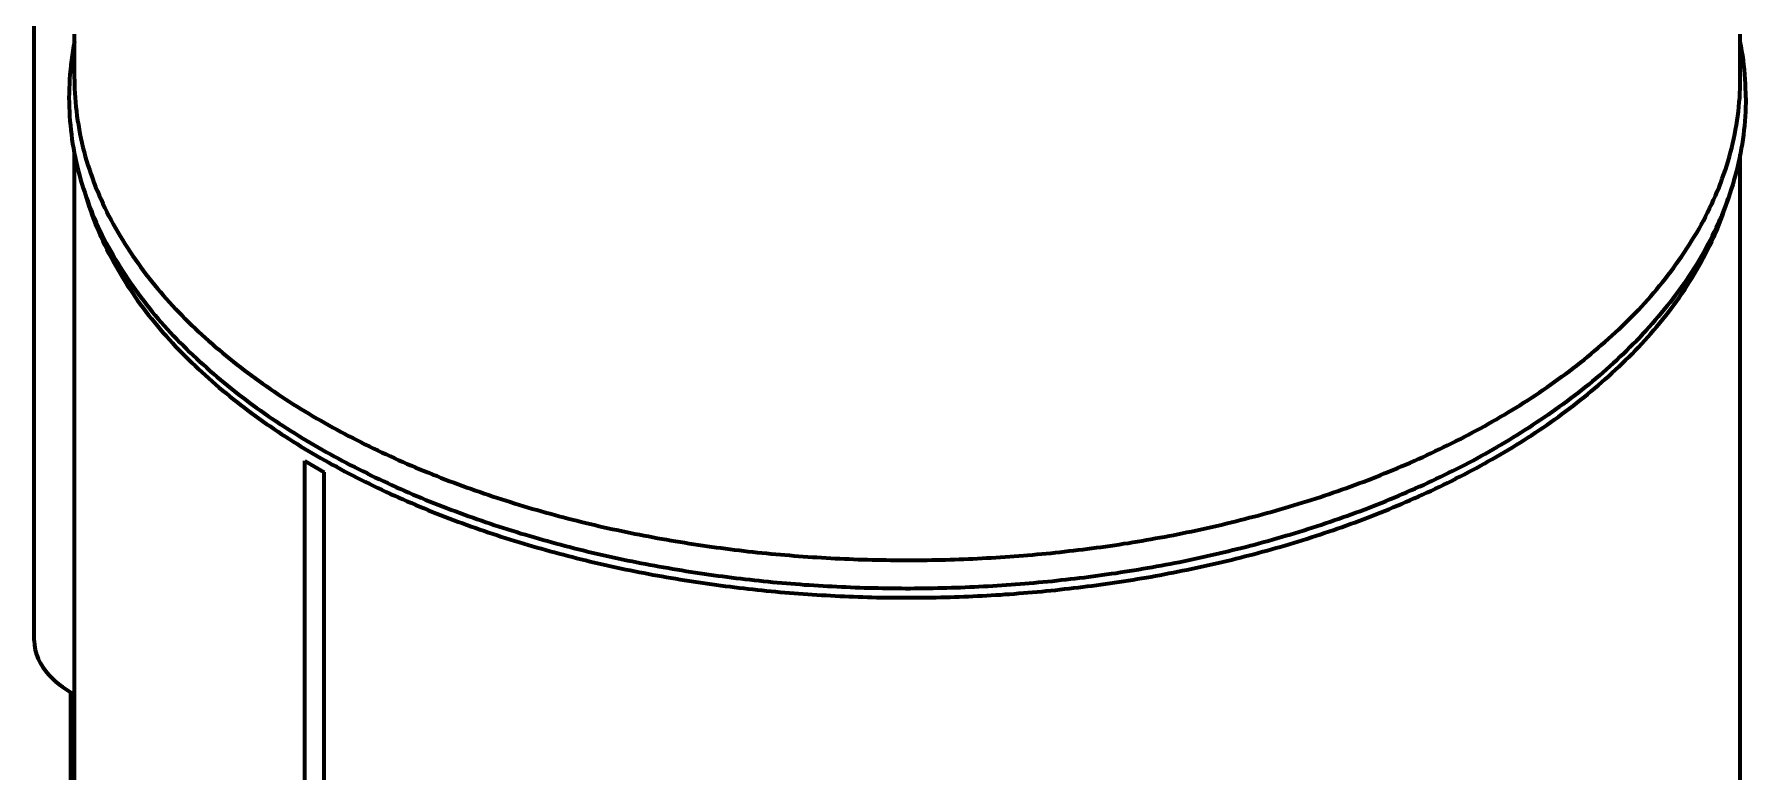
# Model space of a CAD drawing. Header units: millimetres. Extents: x 0 to 2208, y 0 to 420.
# Drawn here: x 185.26 to 203.91, y 77.79 to 85.83 of the extents above; entities that cross this region are included whole.
import ezdxf

# ---------------------------------------------------------------- set-up
doc = ezdxf.new("R2010")
doc.units = ezdxf.units.MM
doc.layers.add('01-VISIBLE', color=7, linetype='CONTINUOUS', lineweight=70)

msp = doc.modelspace()

# ---------------------------------------------------------------- linework, layer by layer
at = {"layer": '01-VISIBLE'}
for p, q in [((185.261, 79.223), (185.261, 86.571)), ((185.7, 85.337), (185.7, 85.827)), ((203.85, 85.337), (203.85, 85.827)), ((185.7, 77.284), (185.7, 84.519)), ((203.85, 67.662), (203.85, 84.519)), ((188.21, 64.322), (188.21, 81.179)), ((188.21, 81.179), (188.422, 81.057)), ((188.422, 64.202), (188.422, 81.057)), ((185.661, 69.017), (185.661, 78.657))]:
    msp.add_line(p, q, dxfattribs=at)
for points in [[(185.7, 85.747), (185.691, 85.697), (185.682, 85.646), (185.674, 85.595), (185.667, 85.544), (185.661, 85.493), (185.655, 85.442), (185.651, 85.39), (185.647, 85.339), (185.644, 85.288), (185.642, 85.236), (185.641, 85.185), (185.64, 85.133)], [(203.91, 85.133), (203.91, 85.185), (203.909, 85.236), (203.907, 85.288), (203.904, 85.339), (203.9, 85.39), (203.895, 85.442), (203.89, 85.493), (203.884, 85.544), (203.877, 85.595), (203.869, 85.646), (203.86, 85.696), (203.85, 85.747)], [(185.7, 85.337), (185.701, 85.287), (185.702, 85.237), (185.704, 85.187), (185.707, 85.137), (185.711, 85.087), (185.715, 85.037), (185.721, 84.988), (185.727, 84.938), (185.734, 84.889), (185.742, 84.839), (185.75, 84.79), (185.759, 84.741), (185.77, 84.692), (185.781, 84.643), (185.792, 84.594), (185.805, 84.546), (185.818, 84.497), (185.832, 84.449), (185.846, 84.401), (185.862, 84.354), (185.878, 84.306), (185.895, 84.259), (185.912, 84.212), (185.93, 84.166), (185.949, 84.119), (185.968, 84.073), (185.989, 84.027), (186.009, 83.982), (186.031, 83.937), (186.053, 83.892), (186.075, 83.847), (186.098, 83.803), (186.122, 83.759), (186.146, 83.715), (186.171, 83.671), (186.197, 83.628), (186.223, 83.586), (186.249, 83.543), (186.276, 83.501), (186.304, 83.459), (186.332, 83.418), (186.36, 83.376), (186.389, 83.336), (186.418, 83.295), (186.448, 83.255), (186.478, 83.215), (186.509, 83.175), (186.54, 83.136), (186.572, 83.097), (186.603, 83.059), (186.636, 83.021), (186.668, 82.983), (186.702, 82.945), (186.735, 82.908), (186.769, 82.871), (186.803, 82.834), (186.837, 82.798), (186.872, 82.762), (186.907, 82.727), (186.943, 82.691), (186.979, 82.656), (187.015, 82.622), (187.051, 82.587), (187.088, 82.553), (187.125, 82.519), (187.162, 82.486), (187.199, 82.453), (187.237, 82.42), (187.275, 82.388), (187.314, 82.355), (187.352, 82.323), (187.391, 82.292), (187.43, 82.261), (187.469, 82.23), (187.509, 82.199), (187.548, 82.168), (187.588, 82.138), (187.629, 82.108), (187.669, 82.079), (187.709, 82.05), (187.75, 82.021), (187.791, 81.992), (187.832, 81.963), (187.874, 81.935), (187.915, 81.907), (187.957, 81.88), (187.999, 81.852), (188.041, 81.825), (188.083, 81.798), (188.126, 81.772), (188.168, 81.746), (188.211, 81.72), (188.254, 81.694), (188.297, 81.668), (188.34, 81.643), (188.384, 81.618), (188.427, 81.593), (188.471, 81.569), (188.514, 81.545), (188.558, 81.521), (188.602, 81.497), (188.647, 81.473), (188.691, 81.45), (188.735, 81.427), (188.78, 81.404), (188.824, 81.382), (188.869, 81.359), (188.914, 81.337), (188.959, 81.315), (189.004, 81.294), (189.05, 81.272), (189.095, 81.251), (189.14, 81.23), (189.186, 81.21), (189.232, 81.189), (189.277, 81.169), (189.323, 81.149), (189.369, 81.129), (189.415, 81.109), (189.461, 81.09), (189.508, 81.071), (189.554, 81.052), (189.6, 81.033), (189.647, 81.015), (189.693, 80.996), (189.74, 80.978), (189.787, 80.96), (189.834, 80.943), (189.881, 80.925), (189.928, 80.908), (189.975, 80.891), (190.022, 80.874), (190.069, 80.858), (190.116, 80.841), (190.163, 80.825), (190.211, 80.809), (190.258, 80.793), (190.306, 80.777), (190.353, 80.762), (190.401, 80.747), (190.449, 80.732), (190.497, 80.717), (190.545, 80.702), (190.592, 80.688), (190.64, 80.673), (190.688, 80.659), (190.736, 80.645), (190.785, 80.632), (190.833, 80.618), (190.881, 80.605), (190.929, 80.592), (190.978, 80.579), (191.026, 80.566), (191.074, 80.553), (191.123, 80.541), (191.171, 80.529), (191.22, 80.517), (191.269, 80.505), (191.317, 80.493), (191.366, 80.482), (191.415, 80.47), (191.464, 80.459), (191.512, 80.448), (191.561, 80.437), (191.61, 80.427), (191.659, 80.416), (191.708, 80.406), (191.757, 80.396), (191.806, 80.386), (191.855, 80.376), (191.904, 80.367), (191.954, 80.358), (192.003, 80.348), (192.052, 80.339), (192.101, 80.33), (192.15, 80.322), (192.2, 80.313), (192.249, 80.305), (192.298, 80.297), (192.348, 80.289), (192.397, 80.281), (192.447, 80.273), (192.496, 80.266), (192.546, 80.258), (192.595, 80.251), (192.645, 80.244), (192.694, 80.237), (192.744, 80.231), (192.794, 80.224), (192.843, 80.218), (192.893, 80.212), (192.943, 80.206), (192.992, 80.2), (193.042, 80.194), (193.092, 80.189), (193.142, 80.183), (193.191, 80.178), (193.241, 80.173), (193.291, 80.168), (193.341, 80.164), (193.391, 80.159), (193.44, 80.155), (193.49, 80.151), (193.54, 80.147), (193.59, 80.143), (193.64, 80.139), (193.69, 80.135), (193.74, 80.132), (193.79, 80.129), (193.84, 80.126), (193.89, 80.123), (193.94, 80.12), (193.99, 80.117), (194.04, 80.115), (194.09, 80.113), (194.14, 80.111), (194.19, 80.109), (194.24, 80.107), (194.29, 80.105), (194.34, 80.104), (194.39, 80.103), (194.44, 80.101), (194.49, 80.1), (194.54, 80.1), (194.59, 80.099), (194.64, 80.098), (194.69, 80.098), (194.74, 80.098), (194.79, 80.098), (194.84, 80.098), (194.89, 80.098), (194.94, 80.099), (194.99, 80.099), (195.04, 80.1), (195.09, 80.101), (195.14, 80.102), (195.19, 80.103), (195.24, 80.105), (195.29, 80.106), (195.34, 80.108), (195.39, 80.11), (195.44, 80.112), (195.49, 80.114), (195.54, 80.116), (195.59, 80.119), (195.64, 80.122), (195.69, 80.124), (195.74, 80.127), (195.79, 80.131), (195.84, 80.134), (195.89, 80.137), (195.94, 80.141), (195.99, 80.145), (196.04, 80.149), (196.089, 80.153), (196.139, 80.157), (196.189, 80.162), (196.239, 80.166), (196.289, 80.171), (196.339, 80.176), (196.388, 80.181), (196.438, 80.186), (196.488, 80.192), (196.538, 80.198), (196.587, 80.203), (196.637, 80.209), (196.687, 80.215), (196.736, 80.222), (196.786, 80.228), (196.836, 80.235), (196.885, 80.241), (196.935, 80.248), (196.984, 80.255), (197.034, 80.263), (197.083, 80.27), (197.133, 80.278), (197.182, 80.285), (197.232, 80.293), (197.281, 80.301), (197.33, 80.31), (197.38, 80.318), (197.429, 80.327), (197.478, 80.336), (197.527, 80.345), (197.577, 80.354), (197.626, 80.363), (197.675, 80.372), (197.724, 80.382), (197.773, 80.392), (197.822, 80.402), (197.871, 80.412), (197.92, 80.422), (197.969, 80.433), (198.018, 80.444), (198.067, 80.455), (198.116, 80.466), (198.164, 80.477), (198.213, 80.488), (198.262, 80.5), (198.31, 80.512), (198.359, 80.524), (198.407, 80.536), (198.456, 80.548), (198.504, 80.561), (198.553, 80.573), (198.601, 80.586), (198.65, 80.599), (198.698, 80.612), (198.746, 80.626), (198.794, 80.64), (198.842, 80.653), (198.89, 80.667), (198.938, 80.682), (198.986, 80.696), (199.034, 80.711), (199.082, 80.725), (199.13, 80.74), (199.177, 80.755), (199.225, 80.771), (199.272, 80.786), (199.32, 80.802), (199.367, 80.818), (199.415, 80.834), (199.462, 80.851), (199.509, 80.867), (199.556, 80.884), (199.604, 80.901), (199.651, 80.918), (199.697, 80.935), (199.744, 80.953), (199.791, 80.971), (199.838, 80.989), (199.884, 81.007), (199.931, 81.025), (199.977, 81.044), (200.024, 81.063), (200.07, 81.082), (200.116, 81.101), (200.162, 81.121), (200.208, 81.14), (200.254, 81.16), (200.3, 81.181), (200.346, 81.201), (200.391, 81.221), (200.437, 81.242), (200.482, 81.263), (200.527, 81.285), (200.573, 81.306), (200.618, 81.328), (200.663, 81.35), (200.707, 81.372), (200.752, 81.395), (200.797, 81.417), (200.841, 81.44), (200.886, 81.463), (200.93, 81.487), (200.974, 81.51), (201.018, 81.534), (201.062, 81.558), (201.105, 81.583), (201.149, 81.608), (201.192, 81.632)], [(201.192, 81.632), (201.236, 81.658), (201.279, 81.683), (201.322, 81.709), (201.365, 81.735), (201.408, 81.761), (201.451, 81.788), (201.493, 81.815), (201.536, 81.842), (201.578, 81.869), (201.62, 81.897), (201.662, 81.925), (201.703, 81.953), (201.745, 81.981), (201.786, 82.01), (201.827, 82.039), (201.868, 82.068), (201.908, 82.098), (201.949, 82.128), (201.989, 82.158), (202.029, 82.189), (202.069, 82.219), (202.108, 82.25), (202.148, 82.282), (202.187, 82.313), (202.225, 82.345), (202.264, 82.378), (202.302, 82.41), (202.34, 82.443), (202.378, 82.476), (202.416, 82.51), (202.453, 82.544), (202.49, 82.578), (202.526, 82.612), (202.563, 82.647), (202.599, 82.682), (202.634, 82.717), (202.67, 82.753), (202.705, 82.789), (202.74, 82.825), (202.774, 82.862), (202.808, 82.899), (202.842, 82.936), (202.875, 82.974), (202.908, 83.012), (202.94, 83.05), (202.972, 83.089), (203.004, 83.128), (203.036, 83.167), (203.066, 83.207), (203.097, 83.247), (203.127, 83.287), (203.156, 83.328), (203.186, 83.369), (203.214, 83.41), (203.242, 83.452), (203.27, 83.494), (203.297, 83.536), (203.324, 83.579), (203.35, 83.621), (203.376, 83.665), (203.401, 83.708), (203.425, 83.752), (203.449, 83.796), (203.473, 83.841), (203.495, 83.886), (203.517, 83.931), (203.539, 83.976), (203.56, 84.022), (203.58, 84.068), (203.6, 84.114), (203.619, 84.161), (203.637, 84.208), (203.655, 84.255), (203.672, 84.302), (203.688, 84.35), (203.703, 84.397), (203.718, 84.445), (203.732, 84.494), (203.745, 84.542), (203.758, 84.591), (203.77, 84.64), (203.781, 84.689), (203.791, 84.738), (203.8, 84.787), (203.809, 84.837), (203.817, 84.887), (203.824, 84.936), (203.83, 84.986), (203.835, 85.036), (203.84, 85.086), (203.844, 85.136), (203.847, 85.187), (203.849, 85.237), (203.85, 85.287), (203.85, 85.337)], [(185.64, 85.133), (185.641, 85.083), (185.642, 85.033), (185.644, 84.983), (185.647, 84.933), (185.65, 84.883), (185.655, 84.834), (185.66, 84.784), (185.666, 84.734), (185.672, 84.685), (185.68, 84.635), (185.688, 84.586), (185.697, 84.537), (185.707, 84.488), (185.717, 84.439), (185.729, 84.39), (185.74, 84.341), (185.753, 84.293), (185.767, 84.245), (185.781, 84.197), (185.795, 84.149), (185.811, 84.102), (185.827, 84.054), (185.844, 84.007), (185.861, 83.96), (185.88, 83.914), (185.898, 83.868), (185.918, 83.821), (185.938, 83.776), (185.959, 83.73), (185.98, 83.685), (186.002, 83.64), (186.024, 83.595), (186.047, 83.551), (186.071, 83.507), (186.095, 83.463), (186.12, 83.419), (186.145, 83.376), (186.171, 83.333), (186.197, 83.291), (186.224, 83.249), (186.251, 83.207), (186.278, 83.165), (186.307, 83.124), (186.335, 83.083), (186.364, 83.042), (186.394, 83.002), (186.424, 82.962), (186.454, 82.922), (186.485, 82.883), (186.516, 82.843), (186.548, 82.805), (186.58, 82.766), (186.612, 82.728), (186.645, 82.69), (186.678, 82.653), (186.712, 82.616), (186.745, 82.579), (186.78, 82.542), (186.814, 82.506), (186.849, 82.47), (186.884, 82.435), (186.92, 82.4), (186.955, 82.365), (186.991, 82.33), (187.028, 82.296), (187.064, 82.262), (187.101, 82.228), (187.138, 82.195), (187.176, 82.161), (187.214, 82.129), (187.252, 82.096), (187.29, 82.064), (187.328, 82.032), (187.367, 82), (187.406, 81.969), (187.445, 81.938), (187.485, 81.907), (187.524, 81.877), (187.564, 81.847), (187.604, 81.817), (187.645, 81.787), (187.685, 81.758), (187.726, 81.729), (187.767, 81.7), (187.808, 81.672), (187.849, 81.643), (187.891, 81.615), (187.932, 81.588), (187.974, 81.56), (188.016, 81.533), (188.058, 81.506), (188.101, 81.48), (188.143, 81.453), (188.186, 81.427), (188.229, 81.401), (188.272, 81.376), (188.315, 81.351), (188.358, 81.325), (188.401, 81.301), (188.445, 81.276), (188.489, 81.252), (188.532, 81.228), (188.576, 81.204), (188.62, 81.18), (188.665, 81.157), (188.709, 81.134), (188.753, 81.111), (188.798, 81.088), (188.843, 81.066), (188.888, 81.044), (188.932, 81.022), (188.978, 81), (189.023, 80.979), (189.068, 80.957), (189.113, 80.936), (189.159, 80.916), (189.204, 80.895), (189.25, 80.875), (189.296, 80.854), (189.342, 80.835), (189.388, 80.815), (189.434, 80.795), (189.48, 80.776), (189.526, 80.757), (189.572, 80.738), (189.619, 80.72), (189.665, 80.701), (189.712, 80.683), (189.759, 80.665), (189.805, 80.647), (189.852, 80.63), (189.899, 80.612), (189.946, 80.595), (189.993, 80.578), (190.04, 80.562), (190.087, 80.545), (190.135, 80.529), (190.182, 80.512), (190.229, 80.497), (190.277, 80.481), (190.324, 80.465), (190.372, 80.45), (190.419, 80.435), (190.467, 80.42), (190.515, 80.405), (190.563, 80.39), (190.611, 80.376), (190.659, 80.362), (190.707, 80.348), (190.755, 80.334), (190.803, 80.32), (190.851, 80.307), (190.899, 80.294), (190.947, 80.281), (190.996, 80.268), (191.044, 80.255), (191.093, 80.243), (191.141, 80.23), (191.189, 80.218), (191.238, 80.206), (191.287, 80.194), (191.335, 80.183), (191.384, 80.171), (191.433, 80.16), (191.481, 80.149), (191.53, 80.138), (191.579, 80.127), (191.628, 80.117), (191.677, 80.106), (191.726, 80.096), (191.775, 80.086), (191.824, 80.076), (191.873, 80.067), (191.922, 80.057), (191.971, 80.048), (192.02, 80.039), (192.069, 80.03), (192.119, 80.021), (192.168, 80.013), (192.217, 80.004), (192.267, 79.996), (192.316, 79.988), (192.365, 79.98), (192.415, 79.972), (192.464, 79.964), (192.514, 79.957), (192.563, 79.95), (192.612, 79.943), (192.662, 79.936), (192.712, 79.929), (192.761, 79.922), (192.811, 79.916), (192.86, 79.91), (192.91, 79.903), (192.96, 79.897), (193.009, 79.892), (193.059, 79.886), (193.109, 79.881), (193.158, 79.875), (193.208, 79.87), (193.258, 79.865), (193.308, 79.86), (193.357, 79.856), (193.407, 79.851), (193.457, 79.847), (193.507, 79.843), (193.557, 79.839), (193.607, 79.835), (193.656, 79.831), (193.706, 79.828), (193.756, 79.825), (193.806, 79.821), (193.856, 79.818), (193.906, 79.816), (193.956, 79.813), (194.006, 79.81), (194.056, 79.808), (194.106, 79.806), (194.156, 79.804), (194.206, 79.802), (194.256, 79.8), (194.306, 79.798), (194.356, 79.797), (194.406, 79.796), (194.456, 79.795), (194.506, 79.794), (194.556, 79.793), (194.606, 79.792), (194.656, 79.792), (194.706, 79.792), (194.756, 79.791), (194.806, 79.791), (194.856, 79.792), (194.906, 79.792), (194.956, 79.792), (195.006, 79.793), (195.056, 79.794), (195.106, 79.795), (195.155, 79.796), (195.205, 79.797), (195.255, 79.799), (195.305, 79.8), (195.355, 79.802), (195.405, 79.804), (195.455, 79.806), (195.505, 79.808), (195.555, 79.811), (195.605, 79.813), (195.655, 79.816), (195.705, 79.819), (195.755, 79.822), (195.805, 79.825), (195.855, 79.829), (195.905, 79.832), (195.954, 79.836), (196.004, 79.84), (196.054, 79.844), (196.104, 79.848), (196.154, 79.852), (196.204, 79.857), (196.253, 79.861), (196.303, 79.866), (196.353, 79.871), (196.403, 79.876), (196.452, 79.882), (196.502, 79.887), (196.552, 79.893), (196.601, 79.899), (196.651, 79.905), (196.701, 79.911), (196.75, 79.917), (196.8, 79.924), (196.849, 79.93), (196.899, 79.937), (196.948, 79.944), (196.998, 79.951), (197.047, 79.958), (197.097, 79.966), (197.146, 79.974), (197.196, 79.981), (197.245, 79.989), (197.294, 79.997), (197.344, 80.006), (197.393, 80.014), (197.442, 80.023), (197.491, 80.032), (197.541, 80.041), (197.59, 80.05), (197.639, 80.059), (197.688, 80.069), (197.737, 80.078), (197.786, 80.088), (197.835, 80.098), (197.884, 80.109), (197.933, 80.119), (197.982, 80.13), (198.031, 80.14), (198.079, 80.151), (198.128, 80.162), (198.177, 80.174), (198.225, 80.185), (198.274, 80.197), (198.323, 80.209), (198.371, 80.221), (198.42, 80.233), (198.468, 80.245), (198.517, 80.258), (198.565, 80.27), (198.613, 80.283), (198.662, 80.296), (198.71, 80.31), (198.758, 80.323), (198.806, 80.337), (198.854, 80.351), (198.902, 80.365), (198.95, 80.379), (198.998, 80.393), (199.046, 80.408), (199.093, 80.423), (199.141, 80.438), (199.189, 80.453), (199.236, 80.468), (199.284, 80.484), (199.331, 80.5), (199.379, 80.516), (199.426, 80.532), (199.473, 80.548), (199.52, 80.565), (199.567, 80.582), (199.614, 80.599), (199.661, 80.616), (199.708, 80.633), (199.755, 80.651), (199.802, 80.669), (199.848, 80.687), (199.895, 80.705), (199.942, 80.723), (199.988, 80.742), (200.034, 80.761), (200.08, 80.78), (200.127, 80.799), (200.173, 80.819), (200.219, 80.839), (200.264, 80.859), (200.31, 80.879), (200.356, 80.899), (200.401, 80.92), (200.447, 80.941), (200.492, 80.962), (200.537, 80.983), (200.583, 81.004), (200.628, 81.026), (200.672, 81.048), (200.717, 81.07), (200.762, 81.093), (200.806, 81.116), (200.851, 81.138), (200.895, 81.162), (200.939, 81.185), (200.983, 81.209), (201.027, 81.233), (201.071, 81.257), (201.115, 81.281), (201.158, 81.306), (201.202, 81.331)], [(203.91, 85.133), (203.91, 85.083), (203.909, 85.032), (203.907, 84.982), (203.904, 84.932), (203.9, 84.881), (203.896, 84.831), (203.891, 84.781), (203.885, 84.731), (203.878, 84.681), (203.87, 84.631), (203.862, 84.581), (203.853, 84.532), (203.843, 84.482), (203.832, 84.433), (203.821, 84.384), (203.809, 84.335), (203.796, 84.286), (203.782, 84.238), (203.768, 84.189), (203.753, 84.141), (203.737, 84.093), (203.721, 84.046), (203.704, 83.998), (203.686, 83.951), (203.667, 83.904), (203.648, 83.858), (203.629, 83.811), (203.608, 83.765), (203.587, 83.719), (203.566, 83.674), (203.543, 83.628), (203.521, 83.583), (203.497, 83.539), (203.473, 83.494), (203.449, 83.45), (203.424, 83.407), (203.398, 83.363), (203.372, 83.32), (203.346, 83.277), (203.319, 83.235), (203.291, 83.193), (203.263, 83.151), (203.234, 83.109), (203.205, 83.068), (203.176, 83.027), (203.146, 82.986), (203.115, 82.946), (203.085, 82.906), (203.053, 82.867), (203.022, 82.828), (202.99, 82.789), (202.957, 82.75), (202.924, 82.712), (202.891, 82.674), (202.858, 82.636), (202.824, 82.599), (202.79, 82.562), (202.755, 82.525), (202.72, 82.489), (202.685, 82.453), (202.649, 82.417), (202.613, 82.382), (202.577, 82.347), (202.54, 82.312), (202.504, 82.277), (202.467, 82.243), (202.429, 82.21), (202.391, 82.176), (202.354, 82.143), (202.315, 82.11), (202.277, 82.077), (202.238, 82.045), (202.199, 82.013), (202.16, 81.981), (202.121, 81.95), (202.081, 81.919), (202.041, 81.888), (202.001, 81.858), (201.961, 81.827), (201.92, 81.797), (201.879, 81.768), (201.838, 81.738), (201.797, 81.709), (201.756, 81.68), (201.714, 81.652), (201.672, 81.624), (201.63, 81.596), (201.588, 81.568), (201.546, 81.54), (201.504, 81.513), (201.461, 81.486), (201.418, 81.46), (201.375, 81.433), (201.332, 81.407), (201.289, 81.381), (201.245, 81.356), (201.202, 81.331)], [(185.831, 84.042), (185.846, 83.995), (185.861, 83.947), (185.877, 83.899), (185.894, 83.852), (185.912, 83.805), (185.93, 83.759), (185.949, 83.712), (185.968, 83.666), (185.988, 83.62), (186.009, 83.575), (186.03, 83.53), (186.052, 83.485), (186.075, 83.44), (186.098, 83.396), (186.122, 83.352), (186.146, 83.308), (186.171, 83.264), (186.196, 83.221), (186.222, 83.178), (186.248, 83.136), (186.275, 83.094), (186.303, 83.052), (186.331, 83.01), (186.359, 82.969), (186.388, 82.928), (186.417, 82.888), (186.447, 82.848), (186.478, 82.808), (186.508, 82.768), (186.539, 82.729), (186.571, 82.69), (186.603, 82.652), (186.635, 82.613), (186.668, 82.575), (186.701, 82.538), (186.734, 82.501), (186.768, 82.464), (186.802, 82.427), (186.836, 82.391), (186.871, 82.355), (186.906, 82.319), (186.942, 82.284), (186.978, 82.249), (187.014, 82.214), (187.05, 82.18), (187.087, 82.146), (187.124, 82.112), (187.161, 82.079), (187.199, 82.045), (187.236, 82.013), (187.274, 81.98), (187.313, 81.948), (187.351, 81.916), (187.39, 81.884), (187.429, 81.853), (187.468, 81.822), (187.508, 81.791), (187.548, 81.761), (187.587, 81.731), (187.628, 81.701), (187.668, 81.671), (187.709, 81.642), (187.749, 81.613), (187.79, 81.584), (187.831, 81.556), (187.873, 81.528), (187.914, 81.5), (187.956, 81.472), (187.998, 81.445), (188.04, 81.418), (188.082, 81.391), (188.125, 81.364), (188.167, 81.338), (188.21, 81.312), (188.253, 81.286), (188.296, 81.261), (188.339, 81.235), (188.383, 81.21), (188.426, 81.186), (188.47, 81.161), (188.513, 81.137), (188.557, 81.113), (188.601, 81.089), (188.646, 81.065), (188.69, 81.042), (188.734, 81.019), (188.779, 80.996), (188.824, 80.974), (188.868, 80.951), (188.913, 80.929), (188.958, 80.908), (189.003, 80.886), (189.049, 80.865), (189.094, 80.843), (189.14, 80.822), (189.185, 80.802), (189.231, 80.781), (189.276, 80.761), (189.322, 80.741), (189.368, 80.721), (189.414, 80.702), (189.461, 80.682), (189.507, 80.663), (189.553, 80.644), (189.599, 80.625), (189.646, 80.607), (189.693, 80.589), (189.739, 80.57), (189.786, 80.553), (189.833, 80.535), (189.88, 80.517), (189.927, 80.5), (189.974, 80.483), (190.021, 80.466), (190.068, 80.45), (190.115, 80.433), (190.163, 80.417), (190.21, 80.401), (190.257, 80.385), (190.305, 80.369), (190.353, 80.354), (190.4, 80.339), (190.448, 80.324), (190.496, 80.309), (190.544, 80.294), (190.592, 80.28), (190.64, 80.265), (190.688, 80.251), (190.736, 80.237), (190.784, 80.224), (190.832, 80.21), (190.88, 80.197), (190.928, 80.184), (190.977, 80.171), (191.025, 80.158), (191.074, 80.145), (191.122, 80.133), (191.171, 80.121), (191.219, 80.109), (191.268, 80.097), (191.317, 80.085), (191.365, 80.074), (191.414, 80.062), (191.463, 80.051), (191.512, 80.04), (191.56, 80.029), (191.609, 80.019), (191.658, 80.008), (191.707, 79.998), (191.756, 79.988), (191.805, 79.978), (191.854, 79.968), (191.904, 79.959), (191.953, 79.949), (192.002, 79.94), (192.051, 79.931), (192.1, 79.922), (192.15, 79.914), (192.199, 79.905), (192.248, 79.897), (192.298, 79.889), (192.347, 79.881), (192.397, 79.873), (192.446, 79.865), (192.496, 79.858), (192.545, 79.85), (192.595, 79.843), (192.644, 79.836), (192.694, 79.829), (192.743, 79.823), (192.793, 79.816), (192.843, 79.81), (192.892, 79.804), (192.942, 79.798), (192.992, 79.792), (193.041, 79.786), (193.091, 79.781), (193.141, 79.775), (193.191, 79.77), (193.24, 79.765), (193.29, 79.76), (193.34, 79.756), (193.39, 79.751), (193.44, 79.747), (193.49, 79.742), (193.54, 79.738), (193.589, 79.734), (193.639, 79.731), (193.689, 79.727), (193.739, 79.724), (193.789, 79.721), (193.839, 79.718), (193.889, 79.715), (193.939, 79.712), (193.989, 79.709), (194.039, 79.707), (194.089, 79.705), (194.139, 79.702), (194.189, 79.701), (194.239, 79.699), (194.289, 79.697), (194.339, 79.696), (194.389, 79.694), (194.439, 79.693), (194.489, 79.692), (194.539, 79.691), (194.589, 79.691), (194.639, 79.69), (194.689, 79.69), (194.739, 79.69), (194.789, 79.69), (194.839, 79.69), (194.889, 79.69), (194.94, 79.69), (194.99, 79.691), (195.04, 79.692), (195.09, 79.693), (195.14, 79.694), (195.19, 79.695), (195.24, 79.696), (195.29, 79.698), (195.34, 79.7), (195.39, 79.702), (195.44, 79.704), (195.49, 79.706), (195.54, 79.708), (195.59, 79.711), (195.64, 79.713), (195.69, 79.716), (195.74, 79.719), (195.79, 79.722), (195.84, 79.726), (195.889, 79.729), (195.939, 79.733), (195.989, 79.737), (196.039, 79.741), (196.089, 79.745), (196.139, 79.749), (196.189, 79.753), (196.239, 79.758), (196.288, 79.763), (196.338, 79.768), (196.388, 79.773), (196.438, 79.778), (196.487, 79.784), (196.537, 79.789), (196.587, 79.795), (196.637, 79.801), (196.686, 79.807), (196.736, 79.813), (196.786, 79.82), (196.835, 79.826), (196.885, 79.833), (196.934, 79.84), (196.984, 79.847), (197.033, 79.854), (197.083, 79.862), (197.132, 79.869), (197.182, 79.877), (197.231, 79.885), (197.281, 79.893), (197.33, 79.901), (197.379, 79.91), (197.429, 79.918), (197.478, 79.927), (197.527, 79.936), (197.576, 79.945), (197.625, 79.955), (197.675, 79.964), (197.724, 79.974), (197.773, 79.984), (197.822, 79.994), (197.871, 80.004), (197.92, 80.014), (197.969, 80.025), (198.018, 80.035), (198.066, 80.046), (198.115, 80.057), (198.164, 80.069), (198.213, 80.08), (198.261, 80.092), (198.31, 80.103), (198.359, 80.115), (198.407, 80.127), (198.456, 80.14), (198.504, 80.152), (198.553, 80.165), (198.601, 80.178), (198.649, 80.191), (198.698, 80.204), (198.746, 80.218), (198.794, 80.231), (198.842, 80.245), (198.89, 80.259), (198.938, 80.273), (198.986, 80.288), (199.034, 80.302), (199.082, 80.317), (199.129, 80.332), (199.177, 80.347), (199.225, 80.362), (199.272, 80.378), (199.32, 80.394), (199.367, 80.41), (199.415, 80.426), (199.462, 80.442), (199.509, 80.459), (199.556, 80.476), (199.603, 80.493), (199.65, 80.51), (199.697, 80.527), (199.744, 80.545), (199.791, 80.562), (199.838, 80.58), (199.884, 80.599), (199.931, 80.617), (199.977, 80.636), (200.024, 80.655), (200.07, 80.674), (200.116, 80.693), (200.162, 80.712), (200.208, 80.732), (200.254, 80.752), (200.3, 80.772), (200.346, 80.793), (200.391, 80.813), (200.437, 80.834), (200.482, 80.855), (200.527, 80.876), (200.573, 80.898), (200.618, 80.92), (200.663, 80.942), (200.707, 80.964), (200.752, 80.986), (200.797, 81.009), (200.841, 81.032), (200.886, 81.055), (200.93, 81.079), (200.974, 81.102), (201.018, 81.126), (201.062, 81.15), (201.105, 81.175), (201.149, 81.199), (201.192, 81.224)], [(201.192, 81.224), (201.236, 81.249), (201.279, 81.275), (201.323, 81.301), (201.366, 81.327), (201.409, 81.353), (201.451, 81.38), (201.494, 81.407), (201.536, 81.434), (201.578, 81.461), (201.62, 81.489), (201.662, 81.517), (201.704, 81.545), (201.745, 81.574), (201.787, 81.602), (201.828, 81.632), (201.869, 81.661), (201.909, 81.691), (201.95, 81.72), (201.99, 81.751), (202.03, 81.781), (202.07, 81.812), (202.11, 81.843), (202.149, 81.875), (202.188, 81.906), (202.227, 81.938), (202.265, 81.971), (202.304, 82.003), (202.342, 82.036), (202.38, 82.069), (202.417, 82.103), (202.454, 82.137), (202.491, 82.171), (202.528, 82.205), (202.564, 82.24), (202.6, 82.275), (202.636, 82.311), (202.672, 82.347), (202.707, 82.383), (202.741, 82.419), (202.776, 82.456), (202.81, 82.493), (202.844, 82.53), (202.877, 82.568), (202.91, 82.606), (202.942, 82.644), (202.975, 82.683), (203.006, 82.722), (203.038, 82.762), (203.069, 82.801), (203.099, 82.841), (203.129, 82.882), (203.159, 82.923), (203.188, 82.964), (203.216, 83.005), (203.245, 83.047), (203.272, 83.089), (203.299, 83.131), (203.326, 83.174), (203.352, 83.217), (203.378, 83.26), (203.403, 83.304), (203.427, 83.348), (203.451, 83.392), (203.475, 83.437), (203.497, 83.482), (203.519, 83.527), (203.541, 83.572), (203.562, 83.618), (203.582, 83.664), (203.602, 83.711), (203.621, 83.757), (203.639, 83.804), (203.656, 83.851), (203.673, 83.899), (203.689, 83.946), (203.705, 83.994), (203.72, 84.042)], [(185.261, 79.223), (185.264, 79.172), (185.273, 79.121), (185.286, 79.072), (185.305, 79.024), (185.327, 78.978), (185.354, 78.934), (185.384, 78.892), (185.417, 78.853), (185.452, 78.816), (185.49, 78.781), (185.529, 78.748), (185.57, 78.717), (185.612, 78.688), (185.656, 78.66), (185.7, 78.635)]]:
    msp.add_lwpolyline(points, dxfattribs=at)

doc.saveas('drawing.dxf')
